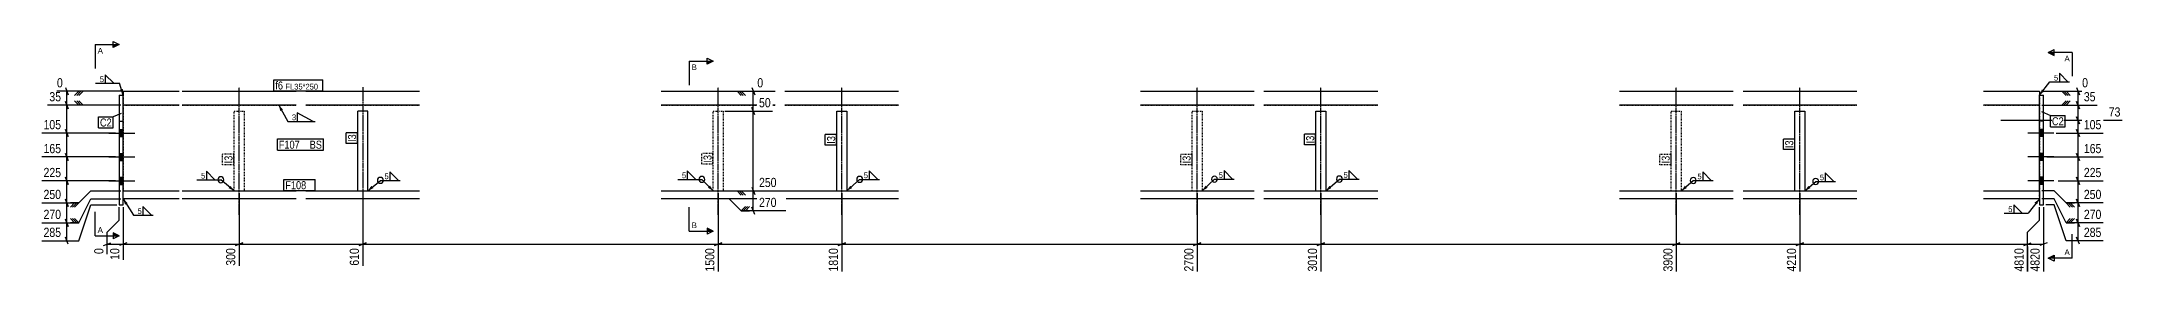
# Model space of a CAD drawing. Header units: millimetres. Extents: x 9 to 44249, y 10 to 1769.
# Drawn here: x 39037 to 44249, y 10 to 591 of the extents above; entities that cross this region are included whole.
import ezdxf

# ---------------------------------------------------------------- set-up
doc = ezdxf.new("R2010")
doc.units = ezdxf.units.MM
doc.linetypes.add('DXK_LINE_DOT2', pattern=[3.9198, 1.9599, -1.9599])
doc.linetypes.add('DXK_LINE_DOT3', pattern=[5.9187, 2.979, -0.9799, 0.9799, -0.9799])
for name, color, linetype in [('MÅLSÆTNING', 7, 'Continuous'), ('STÅL', 7, 'Continuous'), ('TEKST', 7, 'Continuous')]:
    doc.layers.add(name, color=color, linetype=linetype)
doc.styles.add('Arial', font='ARIAL.TTF', dxfattribs={"height": 0.2})
doc.styles.add('Arial Narrow', font='ARIALN.TTF', dxfattribs={"height": 0.2})

msp = doc.modelspace()

# ---------------------------------------------------------------- hatches: boundary and pattern name
at = {"layer": 'STÅL', "linetype": 'Continuous'}
for points in [[(39241.4, 352.6), (39241.4, 370.6), (39231.4, 370.6), (39231.4, 352.6)], [(39241.4, 352.6), (39241.4, 370.6), (39231.4, 370.6), (39231.4, 352.6)], [(44051.4, 352.6), (44051.4, 370.6), (44041.4, 370.6), (44041.4, 352.6)], [(44051.4, 352.6), (44051.4, 370.6), (44041.4, 370.6), (44041.4, 352.6)], [(39241.4, 292.6), (39241.4, 310.6), (39231.4, 310.6), (39231.4, 292.6)], [(39241.4, 292.6), (39241.4, 310.6), (39231.4, 310.6), (39231.4, 292.6)], [(44051.4, 292.6), (44051.4, 310.6), (44041.4, 310.6), (44041.4, 292.6)], [(44051.4, 292.6), (44051.4, 310.6), (44041.4, 310.6), (44041.4, 292.6)], [(39241.4, 232.6), (39241.4, 250.6), (39231.4, 250.6), (39231.4, 232.6)], [(39241.4, 232.6), (39241.4, 250.6), (39231.4, 250.6), (39231.4, 232.6)], [(44051.4, 232.6), (44051.4, 250.6), (44041.4, 250.6), (44041.4, 232.6)], [(44051.4, 232.6), (44051.4, 250.6), (44041.4, 250.6), (44041.4, 232.6)]]:
    msp.add_hatch(color=96, dxfattribs=at).paths.add_polyline_path(points)
at = {"layer": 'TEKST', "linetype": 'Continuous'}
for points in [[(39240.7, 472), (39241.4, 456.6), (39233.6, 469.9)], [(39510.2, 229.1), (39519.3, 216.6), (39505.4, 223.3)], [(39867.9, 223.3), (39853.9, 216.6), (39863, 229.1)], [(40711.4, 229.9), (40719.3, 216.6), (40706.1, 224.6)], [(41067.6, 223.8), (41053.9, 216.6), (41062.6, 229.4)], [(41957.8, 224.2), (41944.3, 216.6), (41952.6, 229.7)], [(42267.7, 223.6), (42253.9, 216.6), (42262.8, 229.3)], [(44029.2, 187.1), (44041.4, 196.6), (44035.1, 182.5)]]:
    msp.add_hatch(color=3, dxfattribs=at).paths.add_polyline_path(points)

# ---------------------------------------------------------------- linework, layer by layer
at = {"layer": 'MÅLSÆTNING', "color": 7, "linetype": 'Continuous'}
for p, q in [((40816, 475.6), (40823.2, 457.6)), ((44134.6, 475.6), (44141.8, 457.6)), ((39235.4, 431.6), (39052.1, 431.6)), ((39096.7, 440.6), (39103.9, 422.6)), ((39100.3, 361.6), (39100.3, 431.6)), ((39130.3, 466.6), (39119.8, 456.1)), ((39140.8, 466.6), (39119.8, 466.6)), ((39130.3, 431.6), (39119.8, 442.1)), ((39130.3, 431.6), (39119.8, 442.1)), ((39140.8, 431.6), (39119.8, 431.6)), ((39140.8, 431.6), (39119.8, 431.6)), ((39135.6, 466.6), (39125.1, 456.1)), ((39135.6, 431.6), (39125.1, 442.1)), ((39135.6, 431.6), (39125.1, 442.1)), ((39140.8, 466.6), (39130.3, 456.1)), ((39140.8, 431.6), (39130.3, 442.1)), ((39140.8, 431.6), (39130.3, 442.1)), ((40758.2, 466.6), (40844.4, 466.6)), ((40779.1, 466.6), (40789.6, 456.1)), ((40779.1, 466.6), (40800.1, 466.6)), ((40784.3, 466.6), (40794.8, 456.1)), ((40789.6, 466.6), (40800.1, 456.1)), ((40823.2, 407.6), (40816, 425.6)), ((40823.2, 407.6), (40816, 425.6)), ((40819.6, 416.6), (40819.6, 466.6)), ((44047.4, 466.6), (44163, 466.6)), ((44047.4, 431.6), (44186.4, 431.6)), ((44047.4, 431.6), (44186.4, 431.6)), ((44097.7, 466.6), (44108.2, 456.1)), ((44097.7, 466.6), (44118.7, 466.6)), ((44097.7, 431.6), (44108.2, 442.1)), ((44097.7, 431.6), (44108.2, 442.1)), ((44097.7, 431.6), (44118.7, 431.6)), ((44097.7, 431.6), (44118.7, 431.6)), ((44102.9, 466.6), (44113.4, 456.1)), ((44102.9, 431.6), (44113.4, 442.1)), ((44102.9, 431.6), (44113.4, 442.1)), ((44108.2, 466.6), (44118.7, 456.1)), ((44108.2, 431.6), (44118.7, 442.1)), ((44108.2, 431.6), (44118.7, 442.1)), ((44141.8, 422.6), (44134.6, 440.6)), ((44134.6, 440.6), (44141.8, 422.6)), ((44138.2, 431.6), (44138.2, 466.6)), ((44138.2, 393.5), (44138.2, 431.6)), ((39103.9, 352.6), (39096.7, 370.6)), ((40748.6, 416.6), (40867.7, 416.6)), ((40748.6, 416.6), (40867.7, 416.6)), ((40819.6, 216.6), (40819.6, 416.6)), ((43945, 393.5), (44248.8, 393.5)), ((43945, 393.5), (44248.8, 393.5)), ((44141.8, 384.5), (44134.6, 402.5)), ((44134.6, 402.5), (44141.8, 384.5)), ((44141.8, 352.6), (44134.6, 370.6)), ((44134.6, 370.6), (44141.8, 352.6)), ((44138.2, 361.6), (44138.2, 393.5)), ((39222.4, 361.6), (39037.5, 361.6)), ((44083.4, 361.6), (44201, 361.6)), ((44083.4, 361.6), (44201, 361.6)), ((39222.4, 301.6), (39037.5, 301.6)), ((39096.7, 310.6), (39103.9, 292.6)), ((39100.3, 241.6), (39100.3, 301.6)), ((39222.4, 241.6), (39037.5, 241.6)), ((39222.4, 241.6), (39037.5, 241.6)), ((39103.9, 232.6), (39096.7, 250.6)), ((39096.7, 250.6), (39103.9, 232.6)), ((39100.3, 186.6), (39100.3, 241.6)), ((39130.3, 186.6), (39160.3, 216.6)), ((39130.3, 186.6), (39160.3, 216.6)), ((39160.3, 216.6), (39235.4, 216.6)), ((39160.3, 216.6), (39235.4, 216.6)), ((39531.8, 210.6), (39531.8, 29)), ((39531.8, 210.6), (39531.8, 29)), ((39841.4, 210.6), (39841.4, 29)), ((39841.4, 210.6), (39841.4, 29)), ((40731.8, 210.6), (40731.8, 14.4)), ((40731.8, 210.6), (40731.8, 14.4)), ((40758.2, 216.6), (40901, 216.6)), ((40758.2, 216.6), (40901, 216.6)), ((40779.1, 216.6), (40789.6, 206.1)), ((40779.1, 216.6), (40800.1, 216.6)), ((40779.1, 216.6), (40789.6, 206.1)), ((40779.1, 216.6), (40800.1, 216.6)), ((40784.3, 216.6), (40794.8, 206.1)), ((40784.3, 216.6), (40794.8, 206.1)), ((40789.6, 216.6), (40800.1, 206.1)), ((40789.6, 216.6), (40800.1, 206.1)), ((40816, 225.6), (40823.2, 207.6)), ((40816, 225.6), (40823.2, 207.6)), ((40819.6, 166.6), (40819.6, 216.6)), ((41041.4, 210.6), (41041.4, 14.4)), ((41041.4, 210.6), (41041.4, 14.4)), ((41931.8, 210.6), (41931.8, 14.4)), ((41931.8, 210.6), (41931.8, 14.4)), ((42241.4, 210.6), (42241.4, 14.4)), ((42241.4, 210.6), (42241.4, 14.4)), ((43131.8, 210.6), (43131.8, 14.4)), ((43441.4, 210.6), (43441.4, 14.4)), ((43441.4, 210.6), (43441.4, 14.4)), ((44078.2, 216.6), (44047.4, 216.6)), ((44078.2, 216.6), (44047.4, 216.6)), ((44108.2, 186.6), (44078.2, 216.6)), ((44108.2, 186.6), (44078.2, 216.6)), ((44088.4, 241.6), (44201, 241.6)), ((44134.6, 250.6), (44141.8, 232.6)), ((44138.2, 186.6), (44138.2, 241.6)), ((39037.5, 186.6), (39130.3, 186.6)), ((39037.5, 186.6), (39130.3, 186.6)), ((39103.9, 177.6), (39096.7, 195.6)), ((39096.7, 195.6), (39103.9, 177.6)), ((39100.3, 136.6), (39100.3, 186.6)), ((39119.8, 186.6), (39109.3, 176.1)), ((39130.3, 186.6), (39109.3, 186.6)), ((39119.8, 186.6), (39109.3, 176.1)), ((39130.3, 186.6), (39109.3, 186.6)), ((39125.1, 186.6), (39114.6, 176.1)), ((39125.1, 186.6), (39114.6, 176.1)), ((39130.3, 186.6), (39119.8, 176.1)), ((39130.3, 186.6), (39119.8, 176.1)), ((39130.3, 136.6), (39160.3, 196.6)), ((39130.3, 136.6), (39160.3, 196.6)), ((39130.3, 91.6), (39160.3, 181.6)), ((39160.3, 196.6), (39235.4, 196.6)), ((39160.3, 196.6), (39235.4, 196.6)), ((39160.3, 181.6), (39225.4, 181.6)), ((39231.4, 143.1), (39231.4, 175.6)), ((39241.4, 175.6), (39241.4, 43.7)), ((39241.4, 175.6), (39241.4, 43.7)), ((40759.6, 196.6), (40758.2, 196.6)), ((40789.6, 166.6), (40759.6, 196.6)), ((40789.6, 166.6), (40800.1, 177.1)), ((40901, 166.6), (40789.6, 166.6)), ((40789.6, 166.6), (40810.6, 166.6)), ((40794.8, 166.6), (40805.3, 177.1)), ((40800.1, 166.6), (40810.6, 177.1)), ((40823.2, 157.6), (40816, 175.6)), ((44041.4, 143.1), (44041.4, 175.6)), ((44041.4, 143.1), (44041.4, 175.6)), ((44078.2, 196.6), (44047.4, 196.6)), ((44078.2, 196.6), (44047.4, 196.6)), ((44051.4, 175.6), (44051.4, 14.4)), ((44078.2, 181.6), (44057.4, 181.6)), ((44108.2, 136.6), (44078.2, 196.6)), ((44108.2, 136.6), (44078.2, 196.6)), ((44108.2, 91.6), (44078.2, 181.6)), ((44201, 186.6), (44108.2, 186.6)), ((44108.2, 186.6), (44118.7, 176.1)), ((44108.2, 186.6), (44129.2, 186.6)), ((44108.2, 186.6), (44118.7, 176.1)), ((44113.4, 186.6), (44123.9, 176.1)), ((44118.7, 186.6), (44129.2, 176.1)), ((44141.8, 177.6), (44134.6, 195.6)), ((39037.5, 136.6), (39130.3, 136.6)), ((39037.5, 136.6), (39130.3, 136.6)), ((39103.9, 127.6), (39096.7, 145.6)), ((39096.7, 145.6), (39103.9, 127.6)), ((39100.3, 91.6), (39100.3, 136.6)), ((39119.8, 136.6), (39109.3, 147.1)), ((39119.8, 136.6), (39109.3, 147.1)), ((39130.3, 136.6), (39109.3, 136.6)), ((39130.3, 136.6), (39109.3, 136.6)), ((39125.1, 136.6), (39114.6, 147.1)), ((39125.1, 136.6), (39114.6, 147.1)), ((39130.3, 136.6), (39119.8, 147.1)), ((39130.3, 136.6), (39119.8, 147.1)), ((39201.4, 113.1), (39231.4, 143.1)), ((39201.4, 58.3), (39201.4, 113.1)), ((44011.4, 113.1), (44041.4, 143.1)), ((44011.4, 113.1), (44041.4, 143.1)), ((44011.4, 14.4), (44011.4, 113.1)), ((44108.2, 136.6), (44118.7, 147.1)), ((44108.2, 136.6), (44118.7, 147.1)), ((44201, 136.6), (44108.2, 136.6)), ((44108.2, 136.6), (44129.2, 136.6)), ((44113.4, 136.6), (44123.9, 147.1)), ((44118.7, 136.6), (44129.2, 147.1)), ((44134.6, 145.6), (44141.8, 127.6)), ((44138.2, 91.6), (44138.2, 136.6)), ((39037.5, 91.6), (39130.3, 91.6)), ((39103.9, 82.6), (39096.7, 100.6)), ((39192.4, 79.5), (39210.4, 86.7)), ((39201.4, 83.1), (39241.4, 83.1)), ((39250.4, 86.7), (39232.4, 79.5)), ((39250.4, 86.7), (39232.4, 79.5)), ((39241.4, 83.1), (39531.8, 83.1)), ((39540.8, 86.7), (39522.8, 79.5)), ((39522.8, 79.5), (39540.8, 86.7)), ((39531.8, 83.1), (39841.4, 83.1)), ((39850.4, 86.7), (39832.4, 79.5)), ((39832.4, 79.5), (39850.4, 86.7)), ((39841.4, 83.1), (40731.8, 83.1)), ((40740.8, 86.7), (40722.8, 79.5)), ((40722.8, 79.5), (40740.8, 86.7)), ((40731.8, 83.1), (41041.4, 83.1)), ((41050.4, 86.7), (41032.4, 79.5)), ((41032.4, 79.5), (41050.4, 86.7)), ((41041.4, 83.1), (41931.8, 83.1)), ((41940.8, 86.7), (41922.8, 79.5)), ((41922.8, 79.5), (41940.8, 86.7)), ((41931.8, 83.1), (42241.4, 83.1)), ((42250.4, 86.7), (42232.4, 79.5)), ((42232.4, 79.5), (42250.4, 86.7)), ((42241.4, 83.1), (43131.8, 83.1)), ((43122.8, 79.5), (43140.8, 86.7)), ((43450.4, 86.7), (43432.4, 79.5)), ((43432.4, 79.5), (43450.4, 86.7)), ((44002.4, 79.5), (44020.4, 86.7)), ((44011.4, 83.1), (44051.4, 83.1)), ((44060.4, 86.7), (44042.4, 79.5)), ((44201, 91.6), (44108.2, 91.6)), ((44141.8, 82.6), (44134.6, 100.6))]:
    msp.add_line(p, q, dxfattribs=at)
at = {"layer": 'STÅL', "color": 7, "linetype": 'DXK_LINE_DOT3'}
for p, q in [((39531.8, 156.6), (39531.8, 476.6)), ((39841.4, 476.6), (39841.4, 156.6)), ((40731.8, 156.6), (40731.8, 476.6)), ((41041.4, 156.6), (41041.4, 476.6)), ((41931.8, 156.6), (41931.8, 476.6)), ((42241.4, 156.6), (42241.4, 476.6)), ((43131.8, 156.6), (43131.8, 476.6)), ((43441.4, 156.6), (43441.4, 476.6))]:
    msp.add_line(p, q, dxfattribs=at)
at = {"layer": 'STÅL', "color": 2, "linetype": 'Continuous'}
for p, q in [((39231.4, 456.6), (39231.4, 181.6)), ((39231.4, 456.6), (39241.4, 456.6)), ((39241.4, 466.6), (39241.4, 456.6)), ((39241.4, 466.6), (39381.4, 466.6)), ((39241.4, 216.6), (39241.4, 456.6)), ((39381.4, 431.6), (39241.4, 431.6)), ((39389.3, 466.6), (39674.3, 466.6)), ((39674.3, 431.6), (39389.3, 431.6)), ((39698.9, 466.6), (39983.9, 466.6)), ((39983.9, 431.6), (39698.9, 431.6)), ((40589.3, 466.6), (40874.3, 466.6)), ((40874.3, 431.6), (40589.3, 431.6)), ((40898.9, 466.6), (41183.9, 466.6)), ((41183.9, 431.6), (40898.9, 431.6)), ((41789.3, 466.6), (42074.3, 466.6)), ((42074.3, 431.6), (41789.3, 431.6)), ((42098.9, 466.6), (42383.9, 466.6)), ((42383.9, 431.6), (42098.9, 431.6)), ((42989.3, 466.6), (43274.3, 466.6)), ((43274.3, 431.6), (42989.3, 431.6)), ((43298.9, 466.6), (43583.9, 466.6)), ((43583.9, 431.6), (43298.9, 431.6)), ((43901.4, 466.6), (44041.4, 466.6)), ((44041.4, 431.6), (43901.4, 431.6)), ((44041.4, 466.6), (44041.4, 456.6)), ((44041.4, 216.6), (44041.4, 456.6)), ((44041.4, 456.6), (44051.4, 456.6)), ((44051.4, 181.6), (44051.4, 456.6)), ((39231.4, 391.6), (39241.4, 391.6)), ((39828.9, 216.6), (39828.9, 416.6)), ((39853.9, 416.6), (39828.9, 416.6)), ((39853.9, 216.6), (39853.9, 416.6)), ((41028.9, 216.6), (41028.9, 416.6)), ((41028.9, 416.6), (41053.9, 416.6)), ((41053.9, 416.6), (41053.9, 216.6)), ((42228.9, 216.6), (42228.9, 416.6)), ((42228.9, 416.6), (42253.9, 416.6)), ((42253.9, 416.6), (42253.9, 216.6)), ((43428.9, 216.6), (43428.9, 416.6)), ((43428.9, 416.6), (43453.9, 416.6)), ((43453.9, 416.6), (43453.9, 216.6)), ((44051.4, 391.6), (44041.4, 391.6)), ((39241.4, 196.6), (39241.4, 216.6)), ((39241.4, 216.6), (39381.4, 216.6)), ((39389.3, 216.6), (39674.3, 216.6)), ((39698.9, 216.6), (39983.9, 216.6)), ((40589.3, 216.6), (40874.3, 216.6)), ((40898.9, 216.6), (41183.9, 216.6)), ((41789.3, 216.6), (42074.3, 216.6)), ((42098.9, 216.6), (42383.9, 216.6)), ((42989.3, 216.6), (43274.3, 216.6)), ((43298.9, 216.6), (43583.9, 216.6)), ((43901.4, 216.6), (44041.4, 216.6)), ((44041.4, 216.6), (44041.4, 196.6)), ((39231.4, 181.6), (39241.4, 181.6)), ((39381.4, 196.6), (39241.4, 196.6)), ((39241.4, 181.6), (39241.4, 196.6)), ((39674.3, 196.6), (39389.3, 196.6)), ((39983.9, 196.6), (39698.9, 196.6)), ((40874.3, 196.6), (40589.3, 196.6)), ((41183.9, 196.6), (40898.9, 196.6)), ((42074.3, 196.6), (41789.3, 196.6)), ((42383.9, 196.6), (42098.9, 196.6)), ((43274.3, 196.6), (42989.3, 196.6)), ((43583.9, 196.6), (43298.9, 196.6)), ((44041.4, 196.6), (43901.4, 196.6)), ((44041.4, 196.6), (44041.4, 181.6)), ((44041.4, 181.6), (44051.4, 181.6))]:
    msp.add_line(p, q, dxfattribs=at)
at = {"layer": 'STÅL', "color": 7, "linetype": 'DXK_LINE_DOT2'}
for p, q in [((39241.4, 456.6), (39241.4, 431.6)), ((39241.4, 431.6), (39241.4, 216.6)), ((39241.4, 431.6), (39381.4, 431.6)), ((39389.3, 431.6), (39674.3, 431.6)), ((39698.9, 431.6), (39983.9, 431.6)), ((40589.3, 431.6), (40874.3, 431.6)), ((40898.9, 431.6), (41183.9, 431.6)), ((41789.3, 431.6), (42074.3, 431.6)), ((42098.9, 431.6), (42383.9, 431.6)), ((42989.3, 431.6), (43274.3, 431.6)), ((43298.9, 431.6), (43583.9, 431.6)), ((43901.4, 431.6), (44041.4, 431.6)), ((44041.4, 456.6), (44041.4, 431.6)), ((44041.4, 431.6), (44041.4, 216.6)), ((39519.3, 216.6), (39519.3, 416.6)), ((39519.3, 416.6), (39544.3, 416.6)), ((39544.3, 416.6), (39544.3, 216.6)), ((39830.6, 416.6), (39830.7, 416.6)), ((40719.3, 216.6), (40719.3, 416.6)), ((40719.3, 416.6), (40744.3, 416.6)), ((40744.3, 416.6), (40744.3, 216.6)), ((41052.3, 416.6), (41052.2, 416.6)), ((41919.3, 216.6), (41919.3, 416.6)), ((41919.3, 416.6), (41944.3, 416.6)), ((41944.3, 416.6), (41944.3, 216.6)), ((42252.3, 416.6), (42252.2, 416.6)), ((43119.3, 216.6), (43119.3, 416.6)), ((43119.3, 416.6), (43144.3, 416.6)), ((43144.3, 416.6), (43144.3, 216.6)), ((43452.3, 416.6), (43452.2, 416.6)), ((39241.4, 216.6), (39381.4, 216.6)), ((39241.4, 196.6), (39241.4, 216.6)), ((39389.3, 216.6), (39674.3, 216.6)), ((39698.9, 216.6), (39983.9, 216.6)), ((40589.3, 216.6), (40874.3, 216.6)), ((40898.9, 216.6), (41183.9, 216.6)), ((41789.3, 216.6), (42074.3, 216.6)), ((42098.9, 216.6), (42383.9, 216.6)), ((42989.3, 216.6), (43274.3, 216.6)), ((43298.9, 216.6), (43583.9, 216.6)), ((43901.4, 216.6), (44041.4, 216.6)), ((44041.4, 196.6), (44041.4, 216.6))]:
    msp.add_line(p, q, dxfattribs=at)
at = {"layer": 'STÅL', "color": 96, "linetype": 'Continuous'}
for p, q in [((39231.4, 370.6), (39241.4, 370.6)), ((39231.4, 370.6), (39241.4, 370.6)), ((44051.4, 370.6), (44041.4, 370.6)), ((44051.4, 370.6), (44041.4, 370.6)), ((39205.4, 361.6), (39270.4, 361.6)), ((39205.4, 361.6), (39270.4, 361.6)), ((39231.4, 352.6), (39241.4, 352.6)), ((39231.4, 352.6), (39241.4, 352.6)), ((44077.4, 361.6), (44012.4, 361.6)), ((44077.4, 361.6), (44012.4, 361.6)), ((44051.4, 352.6), (44041.4, 352.6)), ((44051.4, 352.6), (44041.4, 352.6)), ((39205.4, 301.6), (39270.4, 301.6)), ((39205.4, 301.6), (39270.4, 301.6)), ((39231.4, 310.6), (39241.4, 310.6)), ((39231.4, 310.6), (39241.4, 310.6)), ((39231.4, 292.6), (39241.4, 292.6)), ((39231.4, 292.6), (39241.4, 292.6)), ((44077.4, 301.6), (44012.4, 301.6)), ((44077.4, 301.6), (44012.4, 301.6)), ((44051.4, 310.6), (44041.4, 310.6)), ((44051.4, 310.6), (44041.4, 310.6)), ((44051.4, 292.6), (44041.4, 292.6)), ((44051.4, 292.6), (44041.4, 292.6)), ((39205.4, 241.6), (39270.4, 241.6)), ((39205.4, 241.6), (39270.4, 241.6)), ((39231.4, 250.6), (39241.4, 250.6)), ((39231.4, 250.6), (39241.4, 250.6)), ((39231.4, 232.6), (39241.4, 232.6)), ((39231.4, 232.6), (39241.4, 232.6)), ((44077.4, 241.6), (44012.4, 241.6)), ((44077.4, 241.6), (44012.4, 241.6)), ((44051.4, 250.6), (44041.4, 250.6)), ((44051.4, 250.6), (44041.4, 250.6)), ((44051.4, 232.6), (44041.4, 232.6)), ((44051.4, 232.6), (44041.4, 232.6))]:
    msp.add_line(p, q, dxfattribs=at)
at = {"layer": 'TEKST', "color": 3, "linetype": 'Continuous'}
for p, q in [((39241.4, 456.6), (39232.5, 486.3)), ((39519.3, 216.6), (39486, 244.5)), ((40719.3, 216.6), (40690.8, 245.5)), ((44041.4, 196.6), (44013.1, 160.5))]:
    msp.add_line(p, q, dxfattribs=at)
for centre, start, end in [((39486, 244.5), 90, 270), ((39486, 244.5), 270, 90), ((40690.8, 245.5), 90, 270), ((40690.8, 245.5), 270, 90)]:
    msp.add_arc(centre, 7.5, start, end, dxfattribs=at)

# ---------------------------------------------------------------- wipeouts: each hides what was drawn before it
at = {"color": 0, "linetype": 'Continuous'}
for points in [[(39190.8, 560.9), (39190.8, 575.9), (39177.4, 575.9), (39177.4, 560.9)], [(40678.7, 519.4), (40678.7, 534.4), (40665.3, 534.4), (40665.3, 519.4)], [(44117.4, 541.4), (44117.4, 556.4), (44104.1, 556.4), (44104.1, 541.4)], [(40678.7, 123.1), (40678.7, 138.1), (40665.3, 138.1), (40665.3, 123.1)]]:
    msp.add_wipeout(points, dxfattribs=at).dxf.layer = 'TEKST'
at = {"color": 0}
for points in [[(39702.3, 322.4), (39702.3, 343.4), (39631.2, 343.4), (39631.2, 322.4)], [(39446.7, 246.3), (39446.7, 263.7), (39435.2, 263.7), (39435.2, 246.3)], [(39906.4, 244.8), (39906.4, 262.2), (39894.9, 262.2), (39894.9, 244.8)], [(40651.5, 247.3), (40651.5, 264.7), (40639.9, 264.7), (40639.9, 247.3)], [(41107, 247.3), (41107, 264.7), (41095.5, 264.7), (41095.5, 247.3)], [(41995.9, 247.8), (41995.9, 265.2), (41984.4, 265.2), (41984.4, 247.8)], [(42308.8, 248.1), (42308.8, 265.5), (42297.3, 265.5), (42297.3, 248.1)], [(43195, 244.5), (43195, 261.9), (43183.5, 261.9), (43183.5, 244.5)]]:
    msp.add_wipeout(points, dxfattribs=at).dxf.layer = 'TEKST'

# ---------------------------------------------------------------- next in the draw order: hatches: boundary and pattern name
at = {"layer": 'TEKST', "linetype": 'Continuous'}
for color, points in [(30, [(39216.4, 575.9), (39216.4, 583.4), (39231.4, 583.4)]), (30, [(40704.3, 534.4), (40704.3, 541.9), (40719.3, 541.9)]), (30, [(44078.4, 563.9), (44078.4, 556.4), (44063.4, 563.9)]), (3, [(43158.1, 223.6), (43144.3, 216.6), (43153.2, 229.3)]), (30, [(40704.3, 115.6), (40704.3, 123.1), (40719.3, 115.6)])]:
    msp.add_hatch(color=color, dxfattribs=at).paths.add_polyline_path(points)

# ---------------------------------------------------------------- next in the draw order: linework, layer by layer
at = {"layer": 'TEKST', "color": 7, "linetype": 'Continuous'}
for p, q in [((39171.4, 583.4), (39171.4, 523.4)), ((39171.4, 583.4), (39231.4, 583.4)), ((40659.3, 541.9), (40659.3, 481.9)), ((40659.3, 541.9), (40719.3, 541.9)), ((44123.4, 563.9), (44063.4, 563.9)), ((40659.3, 115.6), (40659.3, 175.6)), ((40659.3, 115.6), (40719.3, 115.6))]:
    msp.add_line(p, q, dxfattribs=at)
at = {"layer": 'TEKST', "color": 30, "linetype": 'Continuous'}
for p, q in [((39216.4, 575.9), (39216.4, 590.9)), ((39216.4, 590.9), (39231.4, 583.4)), ((39231.4, 583.4), (39216.4, 575.9)), ((40704.3, 534.4), (40704.3, 549.4)), ((40704.3, 549.4), (40719.3, 541.9)), ((40719.3, 541.9), (40704.3, 534.4)), ((44063.4, 563.9), (44078.4, 571.4)), ((44063.4, 563.9), (44078.4, 556.4)), ((44078.4, 556.4), (44078.4, 571.4)), ((40719.3, 115.6), (40704.3, 123.1)), ((40704.3, 123.1), (40704.3, 108.1)), ((40719.3, 115.6), (40704.3, 108.1))]:
    msp.add_line(p, q, dxfattribs=at)
at = {"layer": 'TEKST', "color": 3, "linetype": 'Continuous'}
for p, q in [((39449.8, 265.9), (39449.8, 244.5)), ((39931, 243), (39909.5, 264.4)), ((39909.5, 264.4), (39909.5, 243)), ((40654.5, 266.9), (40654.5, 245.5)), ((41131.6, 245.5), (41110.1, 266.9)), ((41110.1, 266.9), (41110.1, 245.5)), ((42020.4, 246), (41999, 267.4)), ((41999, 267.4), (41999, 246)), ((42333.3, 246.3), (42311.9, 267.7)), ((42311.9, 267.7), (42311.9, 246.3)), ((43219.5, 242.7), (43198.1, 264.1)), ((43198.1, 264.1), (43198.1, 242.7)), ((39425.9, 244.5), (39486, 244.5)), ((39449.8, 244.5), (39471.2, 244.5)), ((39853.9, 216.6), (39885.6, 243)), ((39885.6, 243), (39935.2, 243)), ((39909.5, 243), (39931, 243)), ((40630.6, 245.5), (40690.8, 245.5)), ((40654.5, 245.5), (40676, 245.5)), ((41053.9, 216.6), (41086.2, 245.5)), ((41086.2, 245.5), (41135.8, 245.5)), ((41110.1, 245.5), (41131.6, 245.5)), ((41944.3, 216.6), (41975.1, 246)), ((41975.1, 246), (42024.7, 246)), ((41999, 246), (42020.4, 246)), ((42253.9, 216.6), (42288, 246.3)), ((42288, 246.3), (42337.6, 246.3)), ((42311.9, 246.3), (42333.3, 246.3)), ((43144.3, 216.6), (43174.2, 242.7)), ((43174.2, 242.7), (43223.8, 242.7)), ((43198.1, 242.7), (43219.5, 242.7))]:
    msp.add_line(p, q, dxfattribs=at)
for centre, start, end in [((39885.6, 243), 90, 270), ((39885.6, 243), 270, 90), ((41086.2, 245.5), 90, 270), ((41086.2, 245.5), 270, 90), ((41975.1, 246), 90, 270), ((41975.1, 246), 270, 90), ((42288, 246.3), 90, 270), ((42288, 246.3), 270, 90), ((43174.2, 242.7), 90, 270), ((43174.2, 242.7), 270, 90)]:
    msp.add_arc(centre, 7.5, start, end, dxfattribs=at)

# ---------------------------------------------------------------- next in the draw order: texts
at = {"layer": 'TEKST', "color": 3, "linetype": 'Continuous', "style": 'Arial'}
for s, p in [('A', (39177.4, 560.9)), ('B', (40665.3, 519.4)), ('A', (44104.1, 541.4)), ('B', (40665.3, 123.1))]:
    msp.add_text(s, height=14.3, dxfattribs=at).set_placement(p)
at = {"layer": 'TEKST', "color": 3, "style": 'Arial Narrow'}
for p in [(39436.4, 247.5), (40641.1, 248.5), (41096.7, 248.5), (41985.6, 249), (42298.5, 249.3), (39896.1, 246), (43184.7, 245.7)]:
    msp.add_text('5', height=14.3, dxfattribs=at).set_placement(p)

# ---------------------------------------------------------------- next in the draw order: wipeouts: each hides what was drawn before it
at = {"color": 0, "linetype": 'Continuous'}
for points, layer in [([(39090.6, 436.4), (39090.6, 470), (39051.7, 470), (39051.7, 436.4)], 'MÅLSÆTNING'), ([(40849.2, 471.4), (40849.2, 505), (40825, 505), (40825, 471.4)], 'MÅLSÆTNING'), ([(44167.8, 471.4), (44167.8, 505), (44143.6, 505), (44143.6, 471.4)], 'MÅLSÆTNING'), ([(39090.6, 306.4), (39090.6, 340), (39037.1, 340), (39037.1, 306.4)], 'MÅLSÆTNING'), ([(44201.4, 246.4), (44201.4, 280), (44147.9, 280), (44147.9, 246.4)], 'MÅLSÆTNING'), ([(40901.4, 221.4), (40901.4, 255), (40829.3, 255), (40829.3, 221.4)], 'MÅLSÆTNING'), ([(44201.4, 141.4), (44201.4, 175), (44147.9, 175), (44147.9, 141.4)], 'MÅLSÆTNING'), ([(39236.6, 77.7), (39203, 77.7), (39203, 38.8), (39236.6, 38.8)], 'MÅLSÆTNING'), ([(39527, 77.7), (39493.4, 77.7), (39493.4, 24.2), (39527, 24.2)], 'MÅLSÆTNING'), ([(39836.6, 77.7), (39803, 77.7), (39803, 24.2), (39836.6, 24.2)], 'MÅLSÆTNING'), ([(40727, 77.7), (40693.4, 77.7), (40693.4, 9.6), (40727, 9.6)], 'MÅLSÆTNING'), ([(41036.6, 77.7), (41003, 77.7), (41003, 9.6), (41036.6, 9.6)], 'MÅLSÆTNING'), ([(41927, 77.7), (41893.4, 77.7), (41893.4, 9.6), (41927, 9.6)], 'MÅLSÆTNING'), ([(42236.6, 77.7), (42203, 77.7), (42203, 9.6), (42236.6, 9.6)], 'MÅLSÆTNING'), ([(43127, 77.7), (43093.4, 77.7), (43093.4, 9.6), (43127, 9.6)], 'MÅLSÆTNING'), ([(44046.6, 77.7), (44013, 77.7), (44013, 9.6), (44046.6, 9.6)], 'MÅLSÆTNING'), ([(39190.8, 111.3), (39190.8, 126.3), (39177.4, 126.3), (39177.4, 111.3)], 'TEKST'), ([(44117.4, 55.6), (44117.4, 70.6), (44104.1, 70.6), (44104.1, 55.6)], 'TEKST')]:
    msp.add_wipeout(points, dxfattribs=at).dxf.layer = layer
at = {"color": 0}
for points in [[(39641.7, 470.8), (39641.7, 491.8), (39622.5, 491.8), (39622.5, 470.8)], [(44088.3, 492), (44088.3, 509.4), (44076.7, 509.4), (44076.7, 492)], [(39674.5, 392.7), (39674.5, 410.1), (39663, 410.1), (39663, 392.7)], [(44102.2, 381.1), (44102.2, 402.1), (44072.8, 402.1), (44072.8, 381.1)], [(39702.3, 322.4), (39702.3, 343.4), (39631.2, 343.4), (39631.2, 322.4)], [(39824.7, 358.3), (39803.7, 358.3), (39803.7, 339.1), (39824.7, 339.1)], [(41024.7, 354), (41003.7, 354), (41003.7, 334.8), (41024.7, 334.8)], [(42224.7, 354.9), (42203.7, 354.9), (42203.7, 335.7), (42224.7, 335.7)], [(43424.7, 342.9), (43403.7, 342.9), (43403.7, 323.7), (43424.7, 323.7)], [(39515.1, 304.7), (39494.1, 304.7), (39494.1, 285.5), (39515.1, 285.5)], [(40715.1, 306.5), (40694.1, 306.5), (40694.1, 287.4), (40715.1, 287.4)], [(41915.1, 304.6), (41894.1, 304.6), (41894.1, 285.4), (41915.1, 285.4)], [(43115.1, 304.6), (43094.1, 304.6), (43094.1, 285.4), (43115.1, 285.4)], [(39718.6, 220.8), (39718.6, 241.8), (39647.5, 241.8), (39647.5, 220.8)], [(43501.9, 242), (43501.9, 259.4), (43490.3, 259.4), (43490.3, 242)], [(39287.9, 157.6), (39287.9, 175), (39276.3, 175), (39276.3, 157.6)], [(43973.8, 162.3), (43973.8, 179.7), (43962.2, 179.7), (43962.2, 162.3)]]:
    msp.add_wipeout(points, dxfattribs=at).dxf.layer = 'TEKST'

# ---------------------------------------------------------------- next in the draw order: hatches: boundary and pattern name
at = {"layer": 'TEKST', "linetype": 'Continuous'}
for color, points in [(3, [(44053.6, 466.2), (44041.4, 456.6), (44047.6, 470.8)]), (3, [(39635, 416.7), (39631, 431.6), (39641.6, 420.3)]), (3, [(39635, 416.7), (39631, 431.6), (39641.6, 420.3)]), (3, [(43467.7, 223.6), (43453.9, 216.6), (43462.8, 229.3)]), (3, [(39246.2, 181.9), (39241.4, 196.6), (39252.6, 185.9)]), (30, [(39216.4, 103.8), (39216.4, 111.3), (39231.4, 103.8)]), (30, [(44078.4, 55.6), (44078.4, 48.1), (44063.4, 48.1)])]:
    msp.add_hatch(color=color, dxfattribs=at).paths.add_polyline_path(points)

# ---------------------------------------------------------------- next in the draw order: linework, layer by layer
at = {"layer": 'MÅLSÆTNING', "color": 7, "linetype": 'Continuous'}
for p, q in [((39096.7, 475.6), (39103.9, 457.6)), ((39235.4, 431.6), (39052.1, 431.6)), ((39235.4, 466.6), (39075.5, 466.6)), ((39100.3, 431.6), (39100.3, 466.6)), ((39096.7, 370.6), (39103.9, 352.6)), ((39222.4, 361.6), (39037.5, 361.6)), ((39100.3, 301.6), (39100.3, 361.6)), ((44138.2, 301.6), (44138.2, 361.6)), ((39222.4, 301.6), (39037.5, 301.6)), ((39103.9, 292.6), (39096.7, 310.6)), ((44059.9, 301.6), (44201, 301.6)), ((44059.9, 301.6), (44201, 301.6)), ((44141.8, 292.6), (44134.6, 310.6)), ((44134.6, 310.6), (44141.8, 292.6)), ((44138.2, 241.6), (44138.2, 301.6)), ((43131.8, 210.6), (43131.8, 14.4)), ((44088.4, 241.6), (44201, 241.6)), ((44141.8, 232.6), (44134.6, 250.6)), ((44201, 186.6), (44108.2, 186.6)), ((44108.2, 186.6), (44129.2, 186.6)), ((44113.4, 186.6), (44123.9, 176.1)), ((44118.7, 186.6), (44129.2, 176.1)), ((44134.6, 195.6), (44141.8, 177.6)), ((44011.4, 14.4), (44011.4, 113.1)), ((43140.8, 86.7), (43122.8, 79.5)), ((43131.8, 83.1), (43441.4, 83.1)), ((43441.4, 83.1), (44011.4, 83.1)), ((44002.4, 79.5), (44020.4, 86.7))]:
    msp.add_line(p, q, dxfattribs=at)
at = {"layer": 'TEKST', "color": 7, "linetype": 'Continuous'}
for p, q in [((44123.4, 563.9), (44123.4, 503.9)), ((39627.6, 318.8), (39627.6, 347)), ((39171.4, 103.8), (39171.4, 163.8)), ((39171.4, 103.8), (39231.4, 103.8)), ((44123.4, 48.1), (44063.4, 48.1))]:
    msp.add_line(p, q, dxfattribs=at)
at = {"layer": 'TEKST', "color": 3, "linetype": 'Continuous'}
for p, q in [((44041.4, 456.6), (44067.4, 490.2)), ((44067.4, 490.2), (44117.1, 490.2)), ((44112.8, 490.2), (44091.3, 511.7)), ((44091.3, 511.7), (44091.3, 490.2)), ((44091.3, 490.2), (44112.8, 490.2)), ((39631, 431.6), (39653.7, 390.9)), ((39631, 431.6), (39653.7, 390.9)), ((39653.7, 390.9), (39721.9, 390.9)), ((39717.6, 390.9), (39677.6, 412.3)), ((39677.6, 412.3), (39677.6, 390.9)), ((39677.6, 390.9), (39717.6, 390.9)), ((43526.4, 240.2), (43504.9, 261.6)), ((43504.9, 261.6), (43504.9, 240.2)), ((43453.9, 216.6), (43481, 240.2)), ((43481, 240.2), (43530.7, 240.2)), ((43504.9, 240.2), (43526.4, 240.2)), ((39241.4, 196.6), (39267, 155.8)), ((39312.4, 155.8), (39290.9, 177.2)), ((39290.9, 177.2), (39290.9, 155.8)), ((43952.9, 160.5), (44013.1, 160.5)), ((43998.3, 160.5), (43976.9, 182)), ((43976.9, 182), (43976.9, 160.5)), ((43976.9, 160.5), (43998.3, 160.5)), ((39267, 155.8), (39316.7, 155.8)), ((39290.9, 155.8), (39312.4, 155.8))]:
    msp.add_line(p, q, dxfattribs=at)
at = {"layer": 'TEKST', "color": 30, "linetype": 'Continuous'}
for p, q in [((39231.4, 103.8), (39216.4, 111.3)), ((44063.4, 48.1), (44078.4, 55.6)), ((44078.4, 55.6), (44078.4, 40.6)), ((44078.4, 40.6), (44063.4, 48.1))]:
    msp.add_line(p, q, dxfattribs=at)
at = {"layer": 'TEKST', "color": 3, "linetype": 'Continuous'}
for start, end in [(90, 270), (270, 90)]:
    msp.add_arc((43481, 240.2), 7.5, start, end, dxfattribs=at)

# ---------------------------------------------------------------- next in the draw order: texts
at = {"layer": 'MÅLSÆTNING', "color": 3, "linetype": 'Continuous', "style": 'Arial Narrow'}
for s, height, p in [('0', 22.9, (40829.8, 476.2)), ('0', 22.9, (44148.4, 476.2)), ('35', 22.91, (39056.5, 441.2)), ('165', 22.91, (39041.9, 311.2)), ('225', 22.91, (44152.7, 251.2))]:
    msp.add_text(s, height=height, dxfattribs=at).set_placement(p)
for s, p in [('300', (39522.2, 29)), ('610', (39831.8, 29)), ('1500', (40722.2, 14.4)), ('1810', (41031.8, 14.4)), ('2700', (41922.2, 14.4)), ('3010', (42231.8, 14.4)), ('3900', (43122.2, 14.4)), ('4820', (44041.8, 14.4))]:
    msp.add_text(s, height=22.91, rotation=90.0002, dxfattribs=at).set_placement(p)
at = {"layer": 'TEKST', "color": 3, "style": 'Arial Narrow'}
for s, height, p in [('5', 14.3, (44077.9, 493.2)), ('3', 14.3, (39664.2, 393.9)), ('F107', 20.04, (39631.2, 322.4)), ('5', 14.3, (43491.5, 243.2)), ('5', 14.3, (39277.5, 158.8)), ('5', 14.3, (43963.4, 163.5))]:
    msp.add_text(s, height=height, dxfattribs=at).set_placement(p)
at = {"layer": 'TEKST', "color": 3, "linetype": 'Continuous', "style": 'Arial'}
for p in [(39177.4, 111.3), (44104.1, 55.6)]:
    msp.add_text('A', height=14.3, dxfattribs=at).set_placement(p)

# ---------------------------------------------------------------- next in the draw order: wipeouts: each hides what was drawn before it
at = {"color": 0, "linetype": 'Continuous'}
for points in [[(40901.4, 171.4), (40901.4, 205), (40829.3, 205), (40829.3, 171.4)], [(44201.4, 96.4), (44201.4, 130), (44147.9, 130), (44147.9, 96.4)], [(39196.6, 77.7), (39163, 77.7), (39163, 53.5), (39196.6, 53.5)]]:
    msp.add_wipeout(points, dxfattribs=at).dxf.layer = 'MÅLSÆTNING'
at = {"color": 0}
for points in [[(39641.7, 470.8), (39641.7, 491.8), (39622.5, 491.8), (39622.5, 470.8)], [(44102.2, 381.1), (44102.2, 402.1), (44072.8, 402.1), (44072.8, 381.1)], [(39739.3, 322.4), (39739.3, 343.4), (39708.6, 343.4), (39708.6, 322.4)], [(39824.7, 358.3), (39803.7, 358.3), (39803.7, 339.1), (39824.7, 339.1)], [(41024.7, 354), (41003.7, 354), (41003.7, 334.8), (41024.7, 334.8)], [(42224.7, 354.9), (42203.7, 354.9), (42203.7, 335.7), (42224.7, 335.7)], [(43424.7, 342.9), (43403.7, 342.9), (43403.7, 323.7), (43424.7, 323.7)], [(39515.1, 304.7), (39494.1, 304.7), (39494.1, 285.5), (39515.1, 285.5)], [(40715.1, 306.5), (40694.1, 306.5), (40694.1, 287.4), (40715.1, 287.4)], [(41915.1, 304.6), (41894.1, 304.6), (41894.1, 285.4), (41915.1, 285.4)], [(43115.1, 304.6), (43094.1, 304.6), (43094.1, 285.4), (43115.1, 285.4)], [(39718.6, 220.8), (39718.6, 241.8), (39647.5, 241.8), (39647.5, 220.8)]]:
    msp.add_wipeout(points, dxfattribs=at).dxf.layer = 'TEKST'

# ---------------------------------------------------------------- next in the draw order: linework, layer by layer
at = {"layer": 'MÅLSÆTNING', "color": 7, "linetype": 'Continuous'}
for p, q in [((44138.2, 136.6), (44138.2, 186.6)), ((44201, 136.6), (44108.2, 136.6)), ((44108.2, 136.6), (44129.2, 136.6)), ((44113.4, 136.6), (44123.9, 147.1)), ((44118.7, 136.6), (44129.2, 147.1)), ((44141.8, 127.6), (44134.6, 145.6))]:
    msp.add_line(p, q, dxfattribs=at)
at = {"layer": 'TEKST', "color": 7, "linetype": 'Continuous'}
for p, q in [((39618.9, 467.2), (39618.9, 495.4)), ((44046.2, 415.3), (44069.2, 405.7)), ((44069.2, 405.7), (44105.8, 405.7)), ((44069.2, 377.5), (44069.2, 405.7)), ((44069.2, 377.5), (44105.8, 377.5)), ((44105.8, 377.5), (44105.8, 405.7)), ((39800.1, 335.5), (39800.1, 361.9)), ((39828.3, 361.9), (39800.1, 361.9)), ((39828.3, 335.5), (39800.1, 335.5)), ((39828.3, 335.5), (39828.3, 361.9)), ((41000.1, 331.2), (41000.1, 357.6)), ((41028.3, 357.6), (41000.1, 357.6)), ((41028.3, 331.2), (41000.1, 331.2)), ((41028.3, 331.2), (41028.3, 357.6)), ((42200.1, 332.1), (42200.1, 358.5)), ((42228.3, 358.5), (42200.1, 358.5)), ((42228.3, 332.1), (42200.1, 332.1)), ((42228.3, 332.1), (42228.3, 358.5)), ((43400.1, 320.1), (43400.1, 346.5)), ((43428.3, 346.5), (43400.1, 346.5)), ((43428.3, 320.1), (43400.1, 320.1)), ((43428.3, 320.1), (43428.3, 346.5)), ((39643.9, 245.4), (39722.2, 245.4)), ((39643.9, 217.2), (39643.9, 245.4)), ((39643.9, 217.2), (39722.2, 217.2)), ((39722.2, 217.2), (39722.2, 245.4)), ((44123.4, 48.1), (44123.4, 108.1))]:
    msp.add_line(p, q, dxfattribs=at)
at = {"layer": 'TEKST', "color": 3, "linetype": 'Continuous'}
for p, q in [((39471.2, 244.5), (39449.8, 265.9)), ((40676, 245.5), (40654.5, 266.9))]:
    msp.add_line(p, q, dxfattribs=at)
at = {"layer": 'TEKST', "color": 7, "linetype": 'DXK_LINE_DOT2'}
for p, q in [((39490.5, 281.9), (39490.5, 308.3)), ((39518.7, 308.3), (39490.5, 308.3)), ((39518.7, 281.9), (39490.5, 281.9)), ((39518.7, 281.9), (39518.7, 308.3)), ((40690.5, 283.8), (40690.5, 310.1)), ((40718.7, 310.1), (40690.5, 310.1)), ((40718.7, 283.8), (40690.5, 283.8)), ((40718.7, 283.8), (40718.7, 310.1)), ((41890.5, 281.8), (41890.5, 308.2)), ((41918.7, 308.2), (41890.5, 308.2)), ((41918.7, 281.8), (41890.5, 281.8)), ((41918.7, 281.8), (41918.7, 308.2)), ((43090.5, 281.8), (43090.5, 308.2)), ((43118.7, 308.2), (43090.5, 308.2)), ((43118.7, 281.8), (43090.5, 281.8)), ((43118.7, 281.8), (43118.7, 308.2))]:
    msp.add_line(p, q, dxfattribs=at)
at = {"layer": 'TEKST', "color": 30, "linetype": 'Continuous'}
for p in [(39216.4, 111.3), (39231.4, 103.8)]:
    msp.add_line(p, (39216.4, 96.3), dxfattribs=at)

# ---------------------------------------------------------------- next in the draw order: texts
at = {"layer": 'MÅLSÆTNING', "color": 3, "linetype": 'Continuous', "style": 'Arial Narrow'}
for s, p in [('250', (40834.1, 226.2)), ('270', (40834.1, 176.2)), ('270', (44152.7, 146.2)), ('285', (44152.7, 101.2))]:
    msp.add_text(s, height=22.91, dxfattribs=at).set_placement(p)
for s, height, p in [('0', 22.9, (39191.8, 58.3)), ('10', 22.91, (39231.8, 43.7))]:
    msp.add_text(s, height=height, rotation=90.0002, dxfattribs=at).set_placement(p)
at = {"layer": 'TEKST', "color": 3, "style": 'Arial Narrow'}
for s, p in [('C2', (44072.8, 381.1)), ('F108', (39647.5, 220.8))]:
    msp.add_text(s, height=20.04, dxfattribs=at).set_placement(p)
for p in [(39824.7, 339.1), (41024.7, 334.8), (42224.7, 335.7), (43424.7, 323.7), (39515.1, 285.5), (40715.1, 287.4), (41915.1, 285.4), (43115.1, 285.4)]:
    msp.add_text('I3', height=20.04, rotation=90.0002, dxfattribs=at).set_placement(p)

# ---------------------------------------------------------------- next in the draw order: wipeouts: each hides what was drawn before it
at = {"color": 0, "linetype": 'Continuous'}
for points in [[(39094.9, 471.4), (39094.9, 505), (39070.7, 505), (39070.7, 471.4)], [(44186.8, 436.4), (44186.8, 470), (44147.9, 470), (44147.9, 436.4)], [(40868.2, 421.4), (40868.2, 455), (40829.3, 455), (40829.3, 421.4)], [(39090.6, 366.4), (39090.6, 400), (39037.1, 400), (39037.1, 366.4)], [(44201.4, 306.4), (44201.4, 340), (44147.9, 340), (44147.9, 306.4)], [(39090.6, 246.4), (39090.6, 280), (39037.1, 280), (39037.1, 246.4)], [(43436.6, 77.7), (43403, 77.7), (43403, 9.6), (43436.6, 9.6)], [(44006.6, 77.7), (43973, 77.7), (43973, 9.6), (44006.6, 9.6)]]:
    msp.add_wipeout(points, dxfattribs=at).dxf.layer = 'MÅLSÆTNING'
at = {"color": 0}
for points in [[(39193.2, 488.1), (39193.2, 505.5), (39181.7, 505.5), (39181.7, 488.1)], [(39737.9, 470.8), (39737.9, 485.8), (39648, 485.8), (39648, 470.8)], [(39212.7, 378), (39212.7, 399), (39183.3, 399), (39183.3, 378)], [(39739.3, 322.4), (39739.3, 343.4), (39708.6, 343.4), (39708.6, 322.4)]]:
    msp.add_wipeout(points, dxfattribs=at).dxf.layer = 'TEKST'

# ---------------------------------------------------------------- next in the draw order: linework, layer by layer
at = {"layer": 'MÅLSÆTNING', "color": 7, "linetype": 'Continuous'}
msp.add_line((39103.9, 422.6), (39096.7, 440.6), dxfattribs=at)
at = {"layer": 'TEKST', "color": 3, "linetype": 'Continuous'}
for p, q in [((39172.4, 486.3), (39232.5, 486.3)), ((39217.8, 486.3), (39196.3, 507.8)), ((39196.3, 507.8), (39196.3, 486.3)), ((39196.3, 486.3), (39217.8, 486.3))]:
    msp.add_line(p, q, dxfattribs=at)
at = {"layer": 'TEKST', "color": 7, "linetype": 'Continuous'}
for p, q in [((39627.6, 347), (39742.9, 347)), ((39627.6, 318.8), (39742.9, 318.8)), ((39742.9, 318.8), (39742.9, 347))]:
    msp.add_line(p, q, dxfattribs=at)

# ---------------------------------------------------------------- next in the draw order: texts
at = {"layer": 'MÅLSÆTNING', "color": 3, "linetype": 'Continuous', "style": 'Arial Narrow'}
for s, height, p in [('0', 22.9, (39075.5, 476.2)), ('50', 22.91, (40834.1, 426.2)), ('35', 22.91, (44152.7, 441.2)), ('105', 22.91, (39041.9, 371.2)), ('165', 22.91, (44152.7, 311.2)), ('225', 22.91, (39041.9, 251.2))]:
    msp.add_text(s, height=height, dxfattribs=at).set_placement(p)
for s, p in [('4210', (43431.8, 14.4)), ('4810', (44001.8, 14.4))]:
    msp.add_text(s, height=22.91, rotation=90.0002, dxfattribs=at).set_placement(p)
at = {"layer": 'TEKST', "color": 3, "style": 'Arial Narrow'}
for s, height, p in [('5', 14.3, (39182.9, 489.3)), ('BS', 20.04, (39708.6, 322.4))]:
    msp.add_text(s, height=height, dxfattribs=at).set_placement(p)

# ---------------------------------------------------------------- next in the draw order: wipeouts: each hides what was drawn before it
at = {"color": 0, "linetype": 'Continuous'}
for points in [[(44249.2, 398.3), (44249.2, 431.9), (44210.3, 431.9), (44210.3, 398.3)], [(44201.4, 191.4), (44201.4, 225), (44147.9, 225), (44147.9, 191.4)]]:
    msp.add_wipeout(points, dxfattribs=at).dxf.layer = 'MÅLSÆTNING'
at = {"color": 0}
for points in [[(39737.9, 470.8), (39737.9, 485.8), (39648, 485.8), (39648, 470.8)], [(39212.7, 378), (39212.7, 399), (39183.3, 399), (39183.3, 378)]]:
    msp.add_wipeout(points, dxfattribs=at).dxf.layer = 'TEKST'

# ---------------------------------------------------------------- next in the draw order: linework, layer by layer
at = {"layer": 'TEKST', "color": 7, "linetype": 'Continuous'}
for p, q in [((39618.9, 495.4), (39741.5, 495.4)), ((39741.5, 467.2), (39741.5, 495.4)), ((39618.9, 467.2), (39741.5, 467.2)), ((39179.7, 402.6), (39216.3, 402.6)), ((39179.7, 374.4), (39179.7, 402.6)), ((39179.7, 374.4), (39216.3, 374.4)), ((39236.1, 411), (39216.3, 402.6)), ((39216.3, 374.4), (39216.3, 402.6))]:
    msp.add_line(p, q, dxfattribs=at)

# ---------------------------------------------------------------- next in the draw order: texts
at = {"layer": 'MÅLSÆTNING', "color": 3, "linetype": 'Continuous', "style": 'Arial Narrow'}
for s, p in [('73', (44215.1, 403.1)), ('250', (44152.7, 196.2))]:
    msp.add_text(s, height=22.91, dxfattribs=at).set_placement(p)
at = {"layer": 'TEKST', "color": 3, "style": 'Arial Narrow'}
for s, height, p in [('f6', 20.04, (39622.5, 470.8)), ('FL35*250', 14.32, (39648, 470.8)), ('C2', 20.04, (39183.3, 378))]:
    msp.add_text(s, height=height, dxfattribs=at).set_placement(p)

# ---------------------------------------------------------------- next in the draw order: wipeouts: each hides what was drawn before it
at = {"color": 0, "linetype": 'Continuous'}
msp.add_wipeout([(39090.6, 191.4), (39090.6, 225), (39037.1, 225), (39037.1, 191.4)], dxfattribs=at).dxf.layer = 'MÅLSÆTNING'

# ---------------------------------------------------------------- next in the draw order: texts
at = {"layer": 'MÅLSÆTNING', "color": 3, "linetype": 'Continuous', "style": 'Arial Narrow'}
msp.add_text('250', height=22.91, dxfattribs=at).set_placement((39041.9, 196.2))

# ---------------------------------------------------------------- next in the draw order: wipeouts: each hides what was drawn before it
at = {"color": 0, "linetype": 'Continuous'}
msp.add_wipeout([(44201.4, 366.4), (44201.4, 400), (44147.9, 400), (44147.9, 366.4)], dxfattribs=at).dxf.layer = 'MÅLSÆTNING'

# ---------------------------------------------------------------- next in the draw order: texts
at = {"layer": 'MÅLSÆTNING', "color": 3, "linetype": 'Continuous', "style": 'Arial Narrow'}
msp.add_text('105', height=22.91, dxfattribs=at).set_placement((44152.7, 371.2))

# ---------------------------------------------------------------- next in the draw order: wipeouts: each hides what was drawn before it
at = {"color": 0, "linetype": 'Continuous'}
msp.add_wipeout([(39090.6, 141.4), (39090.6, 175), (39037.1, 175), (39037.1, 141.4)], dxfattribs=at).dxf.layer = 'MÅLSÆTNING'

# ---------------------------------------------------------------- next in the draw order: wipeouts: each hides what was drawn before it
msp.add_wipeout([(39090.6, 96.4), (39090.6, 130), (39037.1, 130), (39037.1, 96.4)], dxfattribs=at).dxf.layer = 'MÅLSÆTNING'

# ---------------------------------------------------------------- next in the draw order: texts
at = {"layer": 'MÅLSÆTNING', "color": 3, "linetype": 'Continuous', "style": 'Arial Narrow'}
for s, p in [('270', (39041.9, 146.2)), ('285', (39041.9, 101.2))]:
    msp.add_text(s, height=22.91, dxfattribs=at).set_placement(p)

doc.saveas('drawing.dxf')
